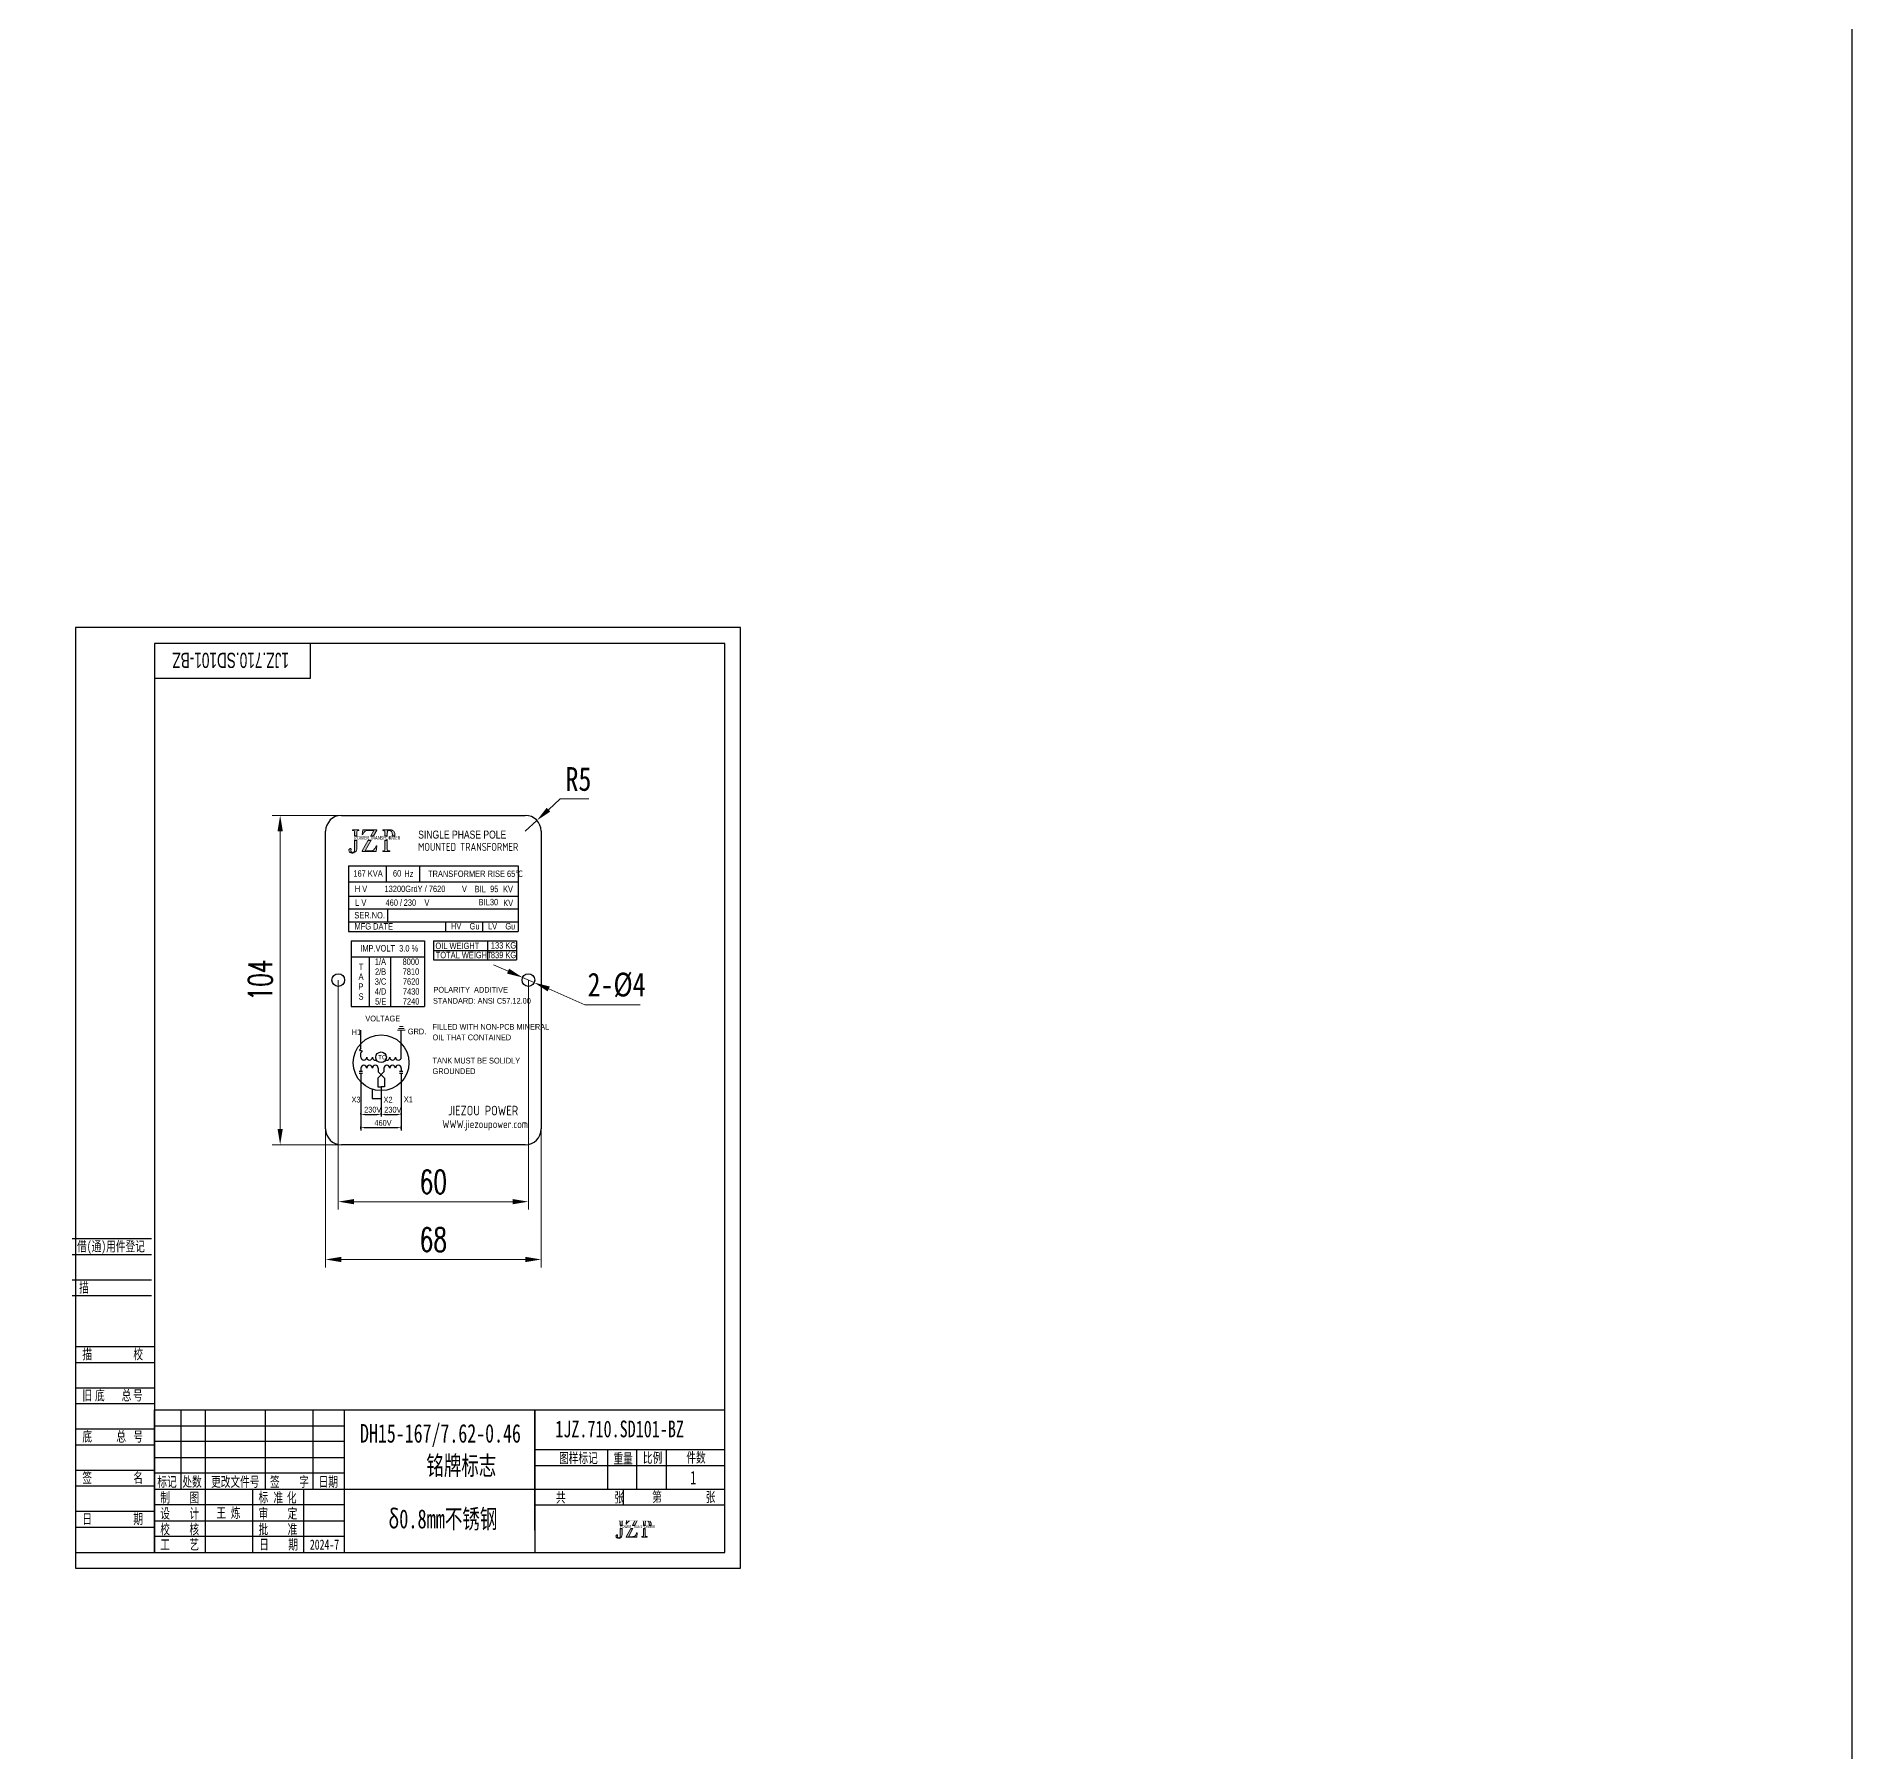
# Model space of a CAD drawing. Header units: millimetres. Extents: x 14764 to 276930, y -11609 to 135619.
# Drawn here: x 274638 to 276930, y 129809 to 131975 of the extents above; entities that cross this region are included whole.
import ezdxf
from ezdxf.enums import TextEntityAlignment as Align

# ---------------------------------------------------------------- set-up
doc = ezdxf.new("R2010")
doc.units = ezdxf.units.MM
doc.header["$LTSCALE"] = 23.1
doc.layers.get('0').update_dxf_attribs({"linetype": 'CONTINUOUS'})
for name, color, linetype in [('02', 1, 'CONTINUOUS'), ('11', 3, 'CONTINUOUS'), ('BK', 41, 'CONTINUOUS'), ('H', 5, 'CONTINUOUS'), ('INTE_THICK', 7, 'CONTINUOUS'), ('PL', 5, 'CONTINUOUS')]:
    doc.layers.add(name, color=color, linetype=linetype)
doc.layers.add('粗实线层', color=7, linetype='CONTINUOUS', lineweight=50)
doc.layers.add('细', color=7, linetype='CONTINUOUS', lineweight=20)
doc.styles.add('ARIAL', font='swissl.ttf', dxfattribs={"width": 0.8})
doc.styles.add('DFT', font='simplex.shx', dxfattribs={"width": 0.67, "bigfont": 'dft.shx'})
doc.styles.add('FS', font='FSGB2312.ttf', dxfattribs={"width": 0.67})
doc.styles.add('PC_TEXTSTYLE', font='ISOCP.SHX', dxfattribs={"width": 0.707, "bigfont": 'GBCBIG.SHX'})
doc.styles.get("Standard").update_dxf_attribs({"font": 'txt', "width": 0.8})

msp = doc.modelspace()

# ---------------------------------------------------------------- hatches: boundary and pattern name
h = msp.add_hatch(color=0)
h.dxf.hatch_style = 1
h.paths.add_polyline_path([(275042.7199, 130959.8367), (275039.6637, 130959.8367), (275039.6637, 130947.1312), (275039.5933, 130945.9851), (275039.352, 130945.201, -0.564853261), (275034.9012, 130945.9534), (275035.1467, 130946.7469), (275035.3234, 130947.3915), (275035.3282, 130948.2801), (275035.2114, 130948.632), (275034.6572, 130949.1626), (275034.4039, 130949.2336), (275033.6367, 130949.0042), (275033.3868, 130948.7914), (275032.8655, 130947.9945), (275032.77, 130947.7077), (275032.653, 130946.8106), (275032.8385, 130945.9093), (275033.0886, 130945.4052), (275033.6106, 130944.8225, 0.201195621), (275039.2816, 130944.1655), (275040.0256, 130944.4269), (275040.7092, 130944.8491), (275041.2722, 130945.3719), (275041.7849, 130946.0857), (275042.1971, 130946.9502), (275042.2976, 130947.2116), (275042.5289, 130948.0963), (275042.6696, 130949.0715), (275042.7199, 130950.117)])
h.paths.add_polyline_path([(275042.9612, 130971.1586), (275043.0516, 130971.3496), (275043.6448, 130971.9026), (275044.1877, 130972.0131), (275045.1327, 130972.0936), (275045.1327, 130972.928), (275037.1302, 130972.928), (275037.1302, 130972.0936), (275037.8139, 130972.0232), (275038.4874, 130971.9126), (275038.4975, 130971.9126), (275039.2353, 130971.4865), (275039.5732, 130970.5856), (275039.6436, 130969.8517), (275039.6637, 130968.7157), (275039.6637, 130965.2479), (275042.7199, 130965.2479), (275042.7199, 130969.1681), (275042.7199, 130969.2485), (275042.7802, 130970.3845)])
h.paths.add_polyline_path([(275067.7928, 130972.3349), (275067.7928, 130972.928), (275050.2502, 130972.928), (275049.4057, 130966.9764), (275050.2502, 130966.9764), (275050.2804, 130967.0368), (275050.6222, 130967.7304), (275051.1449, 130968.776), (275051.155, 130968.786), (275051.5973, 130969.4697), (275052.2408, 130970.2136), (275052.6328, 130970.5956), (275053.2964, 130971.0983), (275054.0604, 130971.5507), (275054.7641, 130971.8422), (275055.5382, 130972.0333), (275056.3325, 130972.0936), (275063.9625, 130972.0936), (275060.146, 130965.2479), (275063.8263, 130965.2479)])
h.paths.add_polyline_path([(275060.7977, 130959.8367), (275057.1291, 130959.8367), (275049.4769, 130946.1112), (275049.4769, 130945.2767), (275066.9685, 130945.2767), (275067.9336, 130952.686), (275066.9719, 130952.686), (275066.6769, 130951.8214), (275066.2748, 130950.8865), (275066.1843, 130950.6955), (275065.752, 130949.8409), (275065.2996, 130949.0668), (275064.7668, 130948.3128), (275064.2139, 130947.6694), (275063.6911, 130947.1567), (275062.9974, 130946.6339), (275062.3741, 130946.3524), (275062.0021, 130946.262), (275061.2381, 130946.1514), (275060.3634, 130946.1112), (275053.1155, 130946.1112)])
h.paths.add_polyline_path([(275081.8775, 130971.7317), (275082.4506, 130972.0031), (275083.3554, 130972.0936), (275084.1395, 130972.0634), (275084.8533, 130971.9327), (275085.3459, 130971.7317), (275086.0496, 130971.2189), (275086.5724, 130970.6358), (275086.9947, 130969.912), (275087.2963, 130969.0776), (275087.4873, 130968.1326), (275087.5476, 130967.0669), (275087.5476, 130966.9262), (275087.4772, 130965.8404), (275087.3625, 130965.2479), (275090.5753, 130965.2479), (275090.7546, 130966.0817), (275090.8149, 130967.0971), (275090.8049, 130967.4087), (275090.6842, 130968.3839), (275090.4027, 130969.2887), (275090.3123, 130969.5099), (275089.8699, 130970.3242), (275089.327, 130971.038), (275089.2164, 130971.1486), (275088.573, 130971.7317), (275087.8794, 130972.1841), (275087.1656, 130972.5158), (275086.4317, 130972.6867), (275085.9893, 130972.737), (275084.9739, 130972.8476), (275084.23, 130972.9079), (275083.7675, 130972.928), (275075.4233, 130972.928), (275075.4233, 130972.0936), (275075.936, 130972.0835), (275076.7805, 130971.9729), (275077.3636, 130971.7618), (275077.6752, 130971.5205), (275078.0573, 130970.7364), (275078.0874, 130970.475), (275078.1477, 130969.5903), (275078.1679, 130968.3638), (275078.1679, 130965.2479), (275081.1838, 130965.2479), (275081.1838, 130968.4844), (275081.1838, 130968.7157), (275081.214, 130969.8316), (275081.3045, 130970.6459), (275081.395, 130971.0179)])
h.paths.add_polyline_path([(275081.1838, 130959.8367), (275078.1679, 130959.8367), (275078.1679, 130948.7937), (275078.1578, 130948.4116), (275078.0673, 130947.4968), (275077.6853, 130946.7026), (275077.635, 130946.6624), (275076.9011, 130946.2904), (275076.3381, 130946.21), (275075.4233, 130946.1597), (275075.4233, 130945.3253), (275084.2401, 130945.3253), (275084.2401, 130946.1597), (275083.8178, 130946.1798), (275083.0035, 130946.2502), (275082.6818, 130946.2904), (275081.9488, 130946.5278), (275081.405, 130947.2153), (275081.2844, 130947.5672), (275081.1838, 130948.6127)])
h = msp.add_hatch(color=0)
h.dxf.hatch_style = 1
h.paths.add_polyline_path([(275377.5826, 130090.6223), (275375.248, 130090.6223), (275375.248, 130080.9167), (275375.1942, 130080.0412), (275375.0099, 130079.4422, -0.564853261), (275371.61, 130080.0169), (275371.7976, 130080.6231), (275371.9325, 130081.1155), (275371.9362, 130081.7943), (275371.847, 130082.0631), (275371.4236, 130082.4684), (275371.2301, 130082.5227), (275370.6441, 130082.3474), (275370.4532, 130082.1849), (275370.055, 130081.5761), (275369.982, 130081.357), (275369.8927, 130080.6717), (275370.0343, 130079.9833), (275370.2254, 130079.5982), (275370.6242, 130079.1531, 0.201195621), (275374.9562, 130078.6512), (275375.5245, 130078.8508), (275376.0467, 130079.1734), (275376.4767, 130079.5727), (275376.8684, 130080.118), (275377.1833, 130080.7784), (275377.2601, 130080.9781), (275377.4367, 130081.6539), (275377.5442, 130082.3988), (275377.5826, 130083.1975)])
h.paths.add_polyline_path([(275377.7669, 130099.2709), (275377.836, 130099.4168), (275378.2891, 130099.8392), (275378.7038, 130099.9237), (275379.4257, 130099.9851), (275379.4257, 130100.6225), (275373.3127, 130100.6225), (275373.3127, 130099.9851), (275373.8349, 130099.9314), (275374.3495, 130099.8469), (275374.3572, 130099.8469), (275374.9208, 130099.5214), (275375.1789, 130098.8332), (275375.2326, 130098.2726), (275375.248, 130097.4048), (275375.248, 130094.7558), (275377.5826, 130094.7558), (275377.5826, 130097.7504), (275377.5826, 130097.8118), (275377.6287, 130098.6796)])
h.paths.add_polyline_path([(275396.7356, 130100.1694), (275396.7356, 130100.6225), (275383.3349, 130100.6225), (275382.6898, 130096.0762), (275383.3349, 130096.0762), (275383.358, 130096.1223), (275383.6191, 130096.6522), (275384.0184, 130097.4509), (275384.0261, 130097.4585), (275384.364, 130097.9808), (275384.8555, 130098.549), (275385.155, 130098.8409), (275385.6619, 130099.2249), (275386.2455, 130099.5704), (275386.7831, 130099.7931), (275387.3744, 130099.9391), (275387.9811, 130099.9851), (275393.8096, 130099.9851), (275390.8942, 130094.7558), (275393.7056, 130094.7558)])
h.paths.add_polyline_path([(275391.392, 130090.6223), (275388.5897, 130090.6223), (275382.7442, 130080.1375), (275382.7442, 130079.5), (275396.1058, 130079.5), (275396.8431, 130085.1599), (275396.1084, 130085.1599), (275395.8831, 130084.4995), (275395.5759, 130083.7853), (275395.5068, 130083.6394), (275395.1766, 130082.9866), (275394.831, 130082.3953), (275394.424, 130081.8193), (275394.0016, 130081.3278), (275393.6023, 130080.9361), (275393.0724, 130080.5368), (275392.5962, 130080.3218), (275392.3121, 130080.2527), (275391.7284, 130080.1682), (275391.0603, 130080.1375), (275385.5237, 130080.1375)])
h.paths.add_polyline_path([(275407.4947, 130099.7087), (275407.9324, 130099.916), (275408.6236, 130099.9851), (275409.2226, 130099.9621), (275409.7679, 130099.8623), (275410.1442, 130099.7087), (275410.6817, 130099.317), (275411.0811, 130098.8716), (275411.4036, 130098.3187), (275411.634, 130097.6813), (275411.7799, 130096.9594), (275411.826, 130096.1453), (275411.826, 130096.0378), (275411.7722, 130095.2084), (275411.6846, 130094.7558), (275414.1388, 130094.7558), (275414.2758, 130095.3927), (275414.3219, 130096.1684), (275414.3142, 130096.4064), (275414.222, 130097.1514), (275414.007, 130097.8425), (275413.9379, 130098.0115), (275413.6, 130098.6335), (275413.1853, 130099.1788), (275413.1008, 130099.2633), (275412.6093, 130099.7087), (275412.0794, 130100.0543), (275411.5342, 130100.3077), (275410.9736, 130100.4382), (275410.6357, 130100.4766), (275409.86, 130100.5611), (275409.2917, 130100.6072), (275408.9385, 130100.6225), (275402.5644, 130100.6225), (275402.5644, 130099.9851), (275402.956, 130099.9775), (275403.6011, 130099.893), (275404.0465, 130099.7317), (275404.2846, 130099.5474), (275404.5764, 130098.9484), (275404.5995, 130098.7487), (275404.6456, 130098.0729), (275404.6609, 130097.136), (275404.6609, 130094.7558), (275406.9648, 130094.7558), (275406.9648, 130097.2282), (275406.9648, 130097.4048), (275406.9878, 130098.2572), (275407.057, 130098.8793), (275407.1261, 130099.1634)])
h.paths.add_polyline_path([(275406.9648, 130090.6223), (275404.6609, 130090.6223), (275404.6609, 130082.1866), (275404.6532, 130081.8948), (275404.5841, 130081.1959), (275404.2923, 130080.5892), (275404.2539, 130080.5585), (275403.6933, 130080.2744), (275403.2632, 130080.2129), (275402.5644, 130080.1745), (275402.5644, 130079.5371), (275409.2994, 130079.5371), (275409.2994, 130080.1745), (275408.9769, 130080.1899), (275408.3548, 130080.2436), (275408.1091, 130080.2744), (275407.5492, 130080.4557), (275407.1337, 130080.9809), (275407.0416, 130081.2497), (275406.9648, 130082.0484)])

# ---------------------------------------------------------------- linework, layer by layer
at = {"color": 0, "lineweight": 0}
for p, q in [((275045.1327, 130972.928), (275037.1302, 130972.928)), ((275037.1302, 130972.928), (275037.1302, 130972.0936)), ((275037.1302, 130972.0936), (275037.8139, 130972.0232)), ((275037.8139, 130972.0232), (275038.4874, 130971.9126)), ((275038.4874, 130971.9126), (275038.4975, 130971.9126)), ((275038.4975, 130971.9126), (275039.2113, 130971.5004)), ((275039.2113, 130971.5004), (275039.2414, 130971.4703)), ((275039.2414, 130971.4703), (275039.5732, 130970.5856)), ((275039.5732, 130970.5856), (275039.6436, 130969.8517)), ((275039.6436, 130969.8517), (275039.6637, 130968.7157)), ((275039.6637, 130968.7157), (275039.6637, 130965.2479)), ((275042.7199, 130969.2485), (275042.7802, 130970.3845)), ((275042.7199, 130969.1681), (275042.7199, 130969.2485)), ((275042.7199, 130965.2479), (275042.7199, 130969.1681)), ((275042.7802, 130970.3845), (275042.9612, 130971.1586)), ((275042.9612, 130971.1586), (275043.0516, 130971.3496)), ((275043.0516, 130971.3496), (275043.6448, 130971.9026)), ((275043.6448, 130971.9026), (275044.1877, 130972.0131)), ((275044.1877, 130972.0131), (275045.1327, 130972.0936)), ((275045.1327, 130972.0936), (275045.1327, 130972.928)), ((275050.2502, 130972.928), (275049.4057, 130966.9764)), ((275049.4057, 130966.9764), (275050.2502, 130966.9764)), ((275067.7928, 130972.928), (275050.2502, 130972.928)), ((275050.2502, 130966.9764), (275050.2804, 130967.0368)), ((275050.2804, 130967.0368), (275050.6222, 130967.7304)), ((275050.6222, 130967.7304), (275051.1449, 130968.776)), ((275051.1449, 130968.776), (275051.155, 130968.786)), ((275051.155, 130968.786), (275051.5973, 130969.4697)), ((275051.5973, 130969.4697), (275052.2408, 130970.2136)), ((275052.2408, 130970.2136), (275052.6328, 130970.5956)), ((275052.6228, 130972.0936), (275052.6027, 130972.0835)), ((275052.6328, 130970.5956), (275053.2964, 130971.0983)), ((275053.2964, 130971.0983), (275054.0604, 130971.5507)), ((275054.0604, 130971.5507), (275054.7641, 130971.8422)), ((275054.7641, 130971.8422), (275055.5382, 130972.0333)), ((275055.5382, 130972.0333), (275056.3325, 130972.0936)), ((275056.3325, 130972.0936), (275060.2231, 130972.0936)), ((275056.3325, 130972.0936), (275063.9625, 130972.0936)), ((275063.9625, 130972.0936), (275060.146, 130965.2479)), ((275063.8263, 130965.2479), (275067.7928, 130972.3349)), ((275067.7928, 130972.3349), (275067.7928, 130972.928)), ((275083.7675, 130972.928), (275075.4233, 130972.928)), ((275075.4233, 130972.928), (275075.4233, 130972.0936)), ((275075.4233, 130972.0936), (275075.936, 130972.0835)), ((275075.936, 130972.0835), (275076.7805, 130971.9729)), ((275076.7805, 130971.9729), (275077.3636, 130971.7618)), ((275077.3636, 130971.7618), (275077.6752, 130971.5205)), ((275077.6752, 130971.5205), (275078.0573, 130970.7364)), ((275078.0573, 130970.7364), (275078.0874, 130970.475)), ((275078.0874, 130970.475), (275078.1477, 130969.5903)), ((275078.1477, 130969.5903), (275078.1679, 130968.3638)), ((275078.1679, 130968.3638), (275078.1679, 130965.2479)), ((275081.1838, 130968.7157), (275081.214, 130969.8316)), ((275081.1838, 130968.4844), (275081.1838, 130968.7157)), ((275081.1838, 130965.2479), (275081.1838, 130968.4844)), ((275081.214, 130969.8316), (275081.3045, 130970.6459)), ((275081.3045, 130970.6459), (275081.395, 130971.0179)), ((275081.395, 130971.0179), (275081.8775, 130971.7317)), ((275081.8775, 130971.7317), (275082.4506, 130972.0031)), ((275082.4506, 130972.0031), (275083.3554, 130972.0936)), ((275083.3554, 130972.0936), (275084.1395, 130972.0634)), ((275084.23, 130972.9079), (275083.7675, 130972.928)), ((275084.1395, 130972.0634), (275084.8533, 130971.9327)), ((275084.9739, 130972.8476), (275084.23, 130972.9079)), ((275084.8533, 130971.9327), (275085.3459, 130971.7317)), ((275085.9893, 130972.737), (275084.9739, 130972.8476)), ((275085.3459, 130971.7317), (275086.0496, 130971.2189)), ((275086.4317, 130972.6867), (275085.9893, 130972.737)), ((275086.0496, 130971.2189), (275086.5724, 130970.6358)), ((275087.1656, 130972.5158), (275086.4317, 130972.6867)), ((275086.5724, 130970.6358), (275086.9947, 130969.912)), ((275086.9947, 130969.912), (275087.2963, 130969.0776)), ((275087.8794, 130972.1841), (275087.1656, 130972.5158)), ((275087.2963, 130969.0776), (275087.4873, 130968.1326)), ((275087.4772, 130965.8404), (275087.3625, 130965.2479)), ((275087.5476, 130966.9262), (275087.4772, 130965.8404)), ((275087.4873, 130968.1326), (275087.5476, 130967.0669)), ((275087.5476, 130967.0669), (275087.5476, 130966.9262)), ((275088.573, 130971.7317), (275087.8794, 130972.1841)), ((275089.2164, 130971.1486), (275088.573, 130971.7317)), ((275089.327, 130971.038), (275089.2164, 130971.1486)), ((275089.8699, 130970.3242), (275089.327, 130971.038)), ((275090.3123, 130969.5099), (275089.8699, 130970.3242)), ((275090.4027, 130969.2887), (275090.3123, 130969.5099)), ((275090.6842, 130968.3839), (275090.4027, 130969.2887)), ((275090.5753, 130965.2479), (275090.7546, 130966.0817)), ((275090.8049, 130967.4087), (275090.6842, 130968.3839)), ((275090.7546, 130966.0817), (275090.8149, 130967.0971)), ((275090.8149, 130967.0971), (275090.8049, 130967.4087)), ((275032.77, 130947.7077), (275032.653, 130946.8106)), ((275032.653, 130946.8106), (275032.8385, 130945.9093)), ((275032.8655, 130947.9945), (275032.77, 130947.7077)), ((275032.8385, 130945.9093), (275033.0886, 130945.4052)), ((275033.3868, 130948.7914), (275032.8655, 130947.9945)), ((275033.0886, 130945.4052), (275033.6106, 130944.8225)), ((275033.6367, 130949.0042), (275033.3868, 130948.7914)), ((275034.4039, 130949.2336), (275033.6367, 130949.0042)), ((275034.6572, 130949.1626), (275034.4039, 130949.2336)), ((275035.2114, 130948.632), (275034.6572, 130949.1626)), ((275034.9012, 130945.9534), (275035.1467, 130946.7469)), ((275035.1467, 130946.7469), (275035.3234, 130947.3915)), ((275035.3282, 130948.2801), (275035.2114, 130948.632)), ((275035.3234, 130947.3915), (275035.3282, 130948.2801)), ((275039.2816, 130944.1655), (275040.0256, 130944.4269)), ((275039.5933, 130945.9851), (275039.352, 130945.201)), ((275039.6637, 130947.1312), (275039.5933, 130945.9851)), ((275039.6637, 130959.8367), (275039.6637, 130947.1312)), ((275040.0256, 130944.4269), (275040.7092, 130944.8491)), ((275040.7092, 130944.8491), (275041.2722, 130945.3719)), ((275041.2722, 130945.3719), (275041.7849, 130946.0857)), ((275041.7849, 130946.0857), (275042.1971, 130946.9502)), ((275042.1971, 130946.9502), (275042.2976, 130947.2116)), ((275042.2976, 130947.2116), (275042.5289, 130948.0963)), ((275042.5289, 130948.0963), (275042.6696, 130949.0715)), ((275042.6696, 130949.0715), (275042.7199, 130950.117)), ((275042.7199, 130950.117), (275042.7199, 130959.8367)), ((275057.1291, 130959.8367), (275049.4769, 130946.1112)), ((275049.4769, 130945.2767), (275066.9685, 130945.2767)), ((275053.1155, 130946.1112), (275060.7977, 130959.8367)), ((275060.3634, 130946.1112), (275053.1155, 130946.1112)), ((275061.2381, 130946.1514), (275060.3634, 130946.1112)), ((275062.0021, 130946.262), (275061.2381, 130946.1514)), ((275062.3741, 130946.3524), (275062.0021, 130946.262)), ((275062.9974, 130946.6339), (275062.3741, 130946.3524)), ((275063.6911, 130947.1567), (275062.9974, 130946.6339)), ((275064.2139, 130947.6694), (275063.6911, 130947.1567)), ((275064.7668, 130948.3128), (275064.2139, 130947.6694)), ((275065.2996, 130949.0668), (275064.7668, 130948.3128)), ((275065.752, 130949.8409), (275065.2996, 130949.0668)), ((275066.1843, 130950.6955), (275065.752, 130949.8409)), ((275066.2748, 130950.8865), (275066.1843, 130950.6955)), ((275066.6769, 130951.8214), (275066.2748, 130950.8865)), ((275066.9685, 130952.676), (275066.6769, 130951.8214)), ((275067.9336, 130952.686), (275066.9685, 130952.686)), ((275066.9685, 130952.686), (275066.9685, 130952.676)), ((275066.9685, 130945.2767), (275067.9336, 130952.686)), ((275076.3381, 130946.21), (275075.4233, 130946.1597)), ((275075.4233, 130946.1597), (275075.4233, 130945.3253)), ((275075.4233, 130945.3253), (275084.2401, 130945.3253)), ((275076.9011, 130946.2904), (275076.3381, 130946.21)), ((275077.635, 130946.6624), (275076.9011, 130946.2904)), ((275077.6853, 130946.7026), (275077.635, 130946.6624)), ((275078.0673, 130947.4968), (275077.6853, 130946.7026)), ((275078.1578, 130948.4116), (275078.0673, 130947.4968)), ((275078.1679, 130948.7937), (275078.1578, 130948.4116)), ((275078.1679, 130959.8367), (275078.1679, 130948.7937)), ((275081.1838, 130948.6127), (275081.1838, 130959.8367)), ((275081.2844, 130947.5672), (275081.1838, 130948.6127)), ((275081.405, 130947.2153), (275081.2844, 130947.5672)), ((275081.9378, 130946.5417), (275081.405, 130947.2153)), ((275081.968, 130946.5216), (275081.9378, 130946.5417)), ((275082.6818, 130946.2904), (275081.968, 130946.5216)), ((275083.0035, 130946.2502), (275082.6818, 130946.2904)), ((275083.8178, 130946.1798), (275083.0035, 130946.2502)), ((275084.2401, 130946.1597), (275083.8178, 130946.1798)), ((275084.2401, 130945.3253), (275084.2401, 130946.1597)), ((275374.3572, 130099.8469), (275374.9024, 130099.532)), ((275374.9024, 130099.532), (275374.9255, 130099.509)), ((275374.9255, 130099.509), (275375.1789, 130098.8332)), ((275375.1789, 130098.8332), (275375.2326, 130098.2726)), ((275375.2326, 130098.2726), (275375.248, 130097.4048)), ((275375.248, 130097.4048), (275375.248, 130094.7558)), ((275377.5826, 130097.8118), (275377.6287, 130098.6796)), ((275377.5826, 130097.7504), (275377.5826, 130097.8118)), ((275377.5826, 130094.7558), (275377.5826, 130097.7504)), ((275377.6287, 130098.6796), (275377.7669, 130099.2709)), ((275377.7669, 130099.2709), (275377.836, 130099.4168)), ((275377.836, 130099.4168), (275378.2891, 130099.8392)), ((275383.3349, 130100.6225), (275382.6898, 130096.0762)), ((275382.6898, 130096.0762), (275383.3349, 130096.0762)), ((275383.3349, 130096.0762), (275383.358, 130096.1223)), ((275383.358, 130096.1223), (275383.6191, 130096.6522)), ((275383.6191, 130096.6522), (275384.0184, 130097.4509)), ((275384.0184, 130097.4509), (275384.0261, 130097.4585)), ((275384.0261, 130097.4585), (275384.364, 130097.9808)), ((275384.364, 130097.9808), (275384.8555, 130098.549)), ((275384.8555, 130098.549), (275385.155, 130098.8409)), ((275385.155, 130098.8409), (275385.6619, 130099.2249)), ((275385.6619, 130099.2249), (275386.2455, 130099.5704)), ((275386.2455, 130099.5704), (275386.7831, 130099.7931)), ((275393.8096, 130099.9851), (275390.8942, 130094.7558)), ((275393.7056, 130094.7558), (275396.7356, 130100.1694)), ((275404.0465, 130099.7317), (275404.2846, 130099.5474)), ((275404.2846, 130099.5474), (275404.5764, 130098.9484)), ((275404.5764, 130098.9484), (275404.5995, 130098.7487)), ((275404.5995, 130098.7487), (275404.6456, 130098.0729)), ((275404.6456, 130098.0729), (275404.6609, 130097.136)), ((275404.6609, 130097.136), (275404.6609, 130094.7558)), ((275406.9648, 130097.4048), (275406.9878, 130098.2572)), ((275406.9648, 130097.2282), (275406.9648, 130097.4048)), ((275406.9648, 130094.7558), (275406.9648, 130097.2282)), ((275406.9878, 130098.2572), (275407.057, 130098.8793)), ((275407.057, 130098.8793), (275407.1261, 130099.1634)), ((275407.1261, 130099.1634), (275407.4947, 130099.7087)), ((275410.1442, 130099.7087), (275410.6817, 130099.317)), ((275410.6817, 130099.317), (275411.0811, 130098.8716)), ((275411.0811, 130098.8716), (275411.4036, 130098.3187)), ((275411.4036, 130098.3187), (275411.634, 130097.6813)), ((275411.634, 130097.6813), (275411.7799, 130096.9594)), ((275411.7722, 130095.2084), (275411.6846, 130094.7558)), ((275411.826, 130096.0378), (275411.7722, 130095.2084)), ((275411.7799, 130096.9594), (275411.826, 130096.1453)), ((275411.826, 130096.1453), (275411.826, 130096.0378)), ((275413.1008, 130099.2633), (275412.6093, 130099.7087)), ((275413.1853, 130099.1788), (275413.1008, 130099.2633)), ((275413.6, 130098.6335), (275413.1853, 130099.1788)), ((275413.9379, 130098.0115), (275413.6, 130098.6335)), ((275414.007, 130097.8425), (275413.9379, 130098.0115)), ((275414.222, 130097.1514), (275414.007, 130097.8425)), ((275414.1388, 130094.7558), (275414.2758, 130095.3927)), ((275414.3142, 130096.4064), (275414.222, 130097.1514)), ((275414.2758, 130095.3927), (275414.3219, 130096.1684)), ((275414.3219, 130096.1684), (275414.3142, 130096.4064)), ((275369.982, 130081.357), (275369.8927, 130080.6717)), ((275369.8927, 130080.6717), (275370.0343, 130079.9833)), ((275370.055, 130081.5761), (275369.982, 130081.357)), ((275370.0343, 130079.9833), (275370.2254, 130079.5982)), ((275370.4532, 130082.1849), (275370.055, 130081.5761)), ((275370.2254, 130079.5982), (275370.6242, 130079.1531)), ((275370.6441, 130082.3474), (275370.4532, 130082.1849)), ((275371.2301, 130082.5227), (275370.6441, 130082.3474)), ((275371.4236, 130082.4684), (275371.2301, 130082.5227)), ((275371.847, 130082.0631), (275371.4236, 130082.4684)), ((275371.61, 130080.0169), (275371.7976, 130080.6231)), ((275371.7976, 130080.6231), (275371.9325, 130081.1155)), ((275371.9362, 130081.7943), (275371.847, 130082.0631)), ((275371.9325, 130081.1155), (275371.9362, 130081.7943)), ((275374.9562, 130078.6512), (275375.5245, 130078.8508)), ((275375.1942, 130080.0412), (275375.0099, 130079.4422)), ((275375.248, 130080.9167), (275375.1942, 130080.0412)), ((275375.248, 130090.6223), (275375.248, 130080.9167)), ((275375.5245, 130078.8508), (275376.0467, 130079.1734)), ((275376.0467, 130079.1734), (275376.4767, 130079.5727)), ((275376.4767, 130079.5727), (275376.8684, 130080.118)), ((275376.8684, 130080.118), (275377.1833, 130080.7784)), ((275377.1833, 130080.7784), (275377.2601, 130080.9781)), ((275377.2601, 130080.9781), (275377.4367, 130081.6539)), ((275377.4367, 130081.6539), (275377.5442, 130082.3988)), ((275377.5442, 130082.3988), (275377.5826, 130083.1975)), ((275377.5826, 130083.1975), (275377.5826, 130090.6223)), ((275388.5897, 130090.6223), (275382.7442, 130080.1375)), ((275382.7442, 130079.5), (275396.1058, 130079.5)), ((275385.5237, 130080.1375), (275391.392, 130090.6223)), ((275391.0603, 130080.1375), (275385.5237, 130080.1375)), ((275391.7284, 130080.1682), (275391.0603, 130080.1375)), ((275392.3121, 130080.2527), (275391.7284, 130080.1682)), ((275392.5962, 130080.3218), (275392.3121, 130080.2527)), ((275393.0724, 130080.5368), (275392.5962, 130080.3218)), ((275393.6023, 130080.9361), (275393.0724, 130080.5368)), ((275394.0016, 130081.3278), (275393.6023, 130080.9361)), ((275394.424, 130081.8193), (275394.0016, 130081.3278)), ((275394.831, 130082.3953), (275394.424, 130081.8193)), ((275395.1766, 130082.9866), (275394.831, 130082.3953)), ((275395.5068, 130083.6394), (275395.1766, 130082.9866)), ((275395.5759, 130083.7853), (275395.5068, 130083.6394)), ((275395.8831, 130084.4995), (275395.5759, 130083.7853)), ((275396.1058, 130085.1522), (275395.8831, 130084.4995)), ((275396.8431, 130085.1599), (275396.1058, 130085.1599)), ((275396.1058, 130085.1599), (275396.1058, 130085.1522)), ((275396.1058, 130079.5), (275396.8431, 130085.1599)), ((275403.2632, 130080.2129), (275402.5644, 130080.1745)), ((275402.5644, 130080.1745), (275402.5644, 130079.5371)), ((275402.5644, 130079.5371), (275409.2994, 130079.5371)), ((275403.6933, 130080.2744), (275403.2632, 130080.2129)), ((275404.2539, 130080.5585), (275403.6933, 130080.2744)), ((275404.2923, 130080.5892), (275404.2539, 130080.5585)), ((275404.5841, 130081.1959), (275404.2923, 130080.5892)), ((275404.6532, 130081.8948), (275404.5841, 130081.1959)), ((275404.6609, 130082.1866), (275404.6532, 130081.8948)), ((275404.6609, 130090.6223), (275404.6609, 130082.1866)), ((275406.9648, 130082.0484), (275406.9648, 130090.6223)), ((275407.0416, 130081.2497), (275406.9648, 130082.0484)), ((275407.1337, 130080.9809), (275407.0416, 130081.2497)), ((275407.5408, 130080.4664), (275407.1337, 130080.9809)), ((275407.5638, 130080.451), (275407.5408, 130080.4664)), ((275408.1091, 130080.2744), (275407.5638, 130080.451)), ((275408.3548, 130080.2436), (275408.1091, 130080.2744)), ((275408.9769, 130080.1899), (275408.3548, 130080.2436)), ((275409.2994, 130080.1745), (275408.9769, 130080.1899)), ((275409.2994, 130079.5371), (275409.2994, 130080.1745))]:
    msp.add_line(p, q, dxfattribs=at)
at = {"color": 0}
for p, q in [((275039.6637, 130965.2479), (275042.7199, 130965.2479)), ((275060.146, 130965.2479), (275063.8263, 130965.2479)), ((275078.1679, 130965.2479), (275081.1838, 130965.2479)), ((275087.3625, 130965.2479), (275090.5753, 130965.2479)), ((275039.6637, 130959.8367), (275042.7199, 130959.8367)), ((275049.4769, 130946.1112), (275049.4769, 130945.2767)), ((275057.1291, 130959.8367), (275060.7977, 130959.8367)), ((275078.1679, 130959.8367), (275081.1838, 130959.8367)), ((275375.248, 130094.7558), (275377.5826, 130094.7558)), ((275390.8942, 130094.7558), (275393.7056, 130094.7558)), ((275404.6609, 130094.7558), (275406.9648, 130094.7558)), ((275411.6846, 130094.7558), (275414.1388, 130094.7558)), ((275375.248, 130090.6223), (275377.5826, 130090.6223)), ((275382.7442, 130080.1375), (275382.7442, 130079.5)), ((275388.5897, 130090.6223), (275391.392, 130090.6223)), ((275404.6609, 130090.6223), (275406.9648, 130090.6223))]:
    msp.add_line(p, q, dxfattribs=at)
at = {"linetype": 'ByBlock', "lineweight": 15, "ltscale": 0.5}
for p, q in [((275093.933, 130719.6192), (275103.592, 130719.6192)), ((275095.1404, 130722.034), (275102.3846, 130722.034)), ((275096.3478, 130724.4487), (275101.1773, 130724.4487))]:
    msp.add_line(p, q, dxfattribs=at)
at = {"color": 1}
msp.add_lwpolyline([(267229.6531, 135618.5124), (276930.2911, 135618.5124), (276930.2911, 127642.1176), (267229.6531, 127642.1176)], close=True, dxfattribs=at)
at = {"color": 0}
for centre, radius, start, end in [((275037.2295, 130951.2554), 7.3809, 240.6393813, 286.1425275), ((275037.3534, 130946.9186), 2.6353, 201.4843548, 319.324654), ((275373.3886, 130084.0671), 5.6382, 240.6393813, 286.1425275), ((275373.4832, 130080.7542), 2.0131, 201.4843548, 319.324654)]:
    msp.add_arc(centre, radius, start, end, dxfattribs=at)
msp.add_open_spline([(275047.8331, 130697.149), (275046.3975, 130695.9394), (275045.2307, 130693.36), (275049.0346, 130694.5264), (275049.8774, 130693.0429), (275047.8331, 130691.3926)], degree=3, knots=[0.597063042, 0.597063042, 0.597063042, 0.597063042, 4.747928083, 12.888089195, 17.105338115, 17.105338115, 17.105338115, 17.105338115])
at = {"layer": '02'}
for p, q in [((275267.2732, 130190.2261), (275507.2732, 130190.2261)), ((275359.2732, 130190.2261), (275359.2732, 130140.2261)), ((275395.6595, 130190.2261), (275395.6595, 130140.2261)), ((275433.3644, 130190.2261), (275433.3644, 130140.2261)), ((275267.2732, 130170.2261), (275507.2732, 130170.2261)), ((275267.2732, 130140.2261), (275507.2732, 130140.2261)), ((275379.2732, 130120.2261), (275379.2732, 130140.2261)), ((275267.2732, 130120.2261), (275507.2732, 130120.2261))]:
    msp.add_line(p, q, dxfattribs=at)
at = {"layer": 'H', "color": 0, "linetype": 'Continuous'}
for p, q in [((275032.2946, 130927.4928), (275246.2879, 130927.4928)), ((275032.2946, 130927.4928), (275032.2946, 130844.6314)), ((275079.8567, 130927.4928), (275079.8567, 130907.2827)), ((275121.9411, 130927.4928), (275121.9411, 130907.2827)), ((275246.2879, 130927.4928), (275246.2879, 130907.2827)), ((275032.2946, 130907.2827), (275246.2879, 130907.2827)), ((275246.2879, 130907.2827), (275246.2879, 130844.6314)), ((275032.2946, 130889.0936), (275246.2879, 130889.0936)), ((275032.2946, 130872.9255), (275246.2879, 130872.9255)), ((275081.5789, 130872.9255), (275081.5789, 130856.7575)), ((275032.2946, 130856.7575), (275246.2879, 130856.7575)), ((275154.5201, 130856.7575), (275154.5201, 130844.6314)), ((275201.2561, 130856.7575), (275201.2561, 130844.6314)), ((275032.2946, 130844.6314), (275246.2879, 130844.6314)), ((275035.6106, 130832.6998), (275035.6106, 130812.4897)), ((275035.6106, 130832.6998), (275128.2131, 130832.6998)), ((275128.2131, 130832.6998), (275128.2131, 130749.8384)), ((275139.5301, 130832.6998), (275244.1973, 130832.6998)), ((275139.5301, 130832.6998), (275139.5301, 130808.4477)), ((275207.8515, 130832.6998), (275207.8515, 130808.4477)), ((275244.1973, 130832.6998), (275244.1973, 130808.4477)), ((275035.6106, 130812.4897), (275128.2131, 130812.4897)), ((275035.6106, 130812.4897), (275035.6106, 130749.8384)), ((275058.2763, 130812.4897), (275058.2763, 130749.8384)), ((275085.3839, 130812.4897), (275085.3839, 130749.8384)), ((275139.5301, 130820.5738), (275244.1973, 130820.5738)), ((275139.5301, 130808.4477), (275244.1973, 130808.4477)), ((275035.6106, 130749.8384), (275128.2131, 130749.8384)), ((275047.8331, 130697.149), (275047.8331, 130719.6192)), ((275098.7625, 130685.5754), (275098.7625, 130719.6192)), ((275047.8331, 130691), (275047.8331, 130691.3926)), ((275047.8331, 130685.5754), (275047.8331, 130691)), ((275045.7502, 130667.9469), (275049.916, 130667.9469)), ((275045.7502, 130665.6164), (275049.916, 130665.6164)), ((275047.8331, 130671.8404), (275047.8331, 130667.9469)), ((275047.8331, 130665.6164), (275047.8331, 130593.2933)), ((275076.9356, 130667.2935), (275069.1582, 130659.2307)), ((275069.66, 130671.8404), (275069.66, 130667.2935)), ((275069.66, 130667.2935), (275077.4373, 130659.2307)), ((275076.9356, 130671.8404), (275076.9356, 130667.2935)), ((275096.6796, 130667.9469), (275100.8454, 130667.9469)), ((275096.6796, 130665.6164), (275100.8454, 130665.6164)), ((275098.7625, 130671.8404), (275098.7625, 130667.9469)), ((275098.7625, 130665.6164), (275098.7625, 130593.2933)), ((275062.1243, 130645.2621), (275062.1243, 130633.4238)), ((275069.1582, 130659.2307), (275069.1582, 130648.2935)), ((275069.1582, 130648.2935), (275073.2978, 130648.2935)), ((275073.2978, 130648.2935), (275073.2978, 130610.7746)), ((275077.4373, 130648.2935), (275073.2978, 130648.2935)), ((275077.4373, 130659.2307), (275077.4373, 130648.2935)), ((275062.1243, 130633.4238), (275073.2978, 130633.4238))]:
    msp.add_line(p, q, dxfattribs=at)
at = {"layer": 'H', "color": 0, "linetype": 'Continuous', "ltscale": 0.5}
for p, q in [((275047.8331, 130613.5303), (275047.8331, 130615.0309)), ((275047.8331, 130595.2816), (275047.8331, 130598.3347)), ((275052.635, 130613.4302), (275068.4959, 130613.4302)), ((275052.635, 130596.7341), (275093.9606, 130596.7341)), ((275073.2978, 130613.5303), (275073.2978, 130615.0309)), ((275073.2978, 130613.5303), (275073.2978, 130615.0309)), ((275078.0997, 130613.4302), (275093.9606, 130613.4302)), ((275098.7625, 130613.5303), (275098.7625, 130615.0309)), ((275098.7625, 130595.2816), (275098.7625, 130598.3347))]:
    msp.add_line(p, q, dxfattribs=at)
at = {"layer": 'H', "color": 0, "linetype": 'Continuous'}
for centre, radius in [((275073.2978, 130678.6581), 35.2156), ((275073.2978, 130685.5754), 6.7141)]:
    msp.add_circle(centre, radius, dxfattribs=at)
for centre, start, end in [((275051.4709, 130685.5754), 180, 0), ((275051.4709, 130671.8404), 0, 180), ((275058.7465, 130685.5754), 180, 0), ((275058.7465, 130671.8404), 0, 180), ((275066.0222, 130685.5754), 180, 293.4783359), ((275066.0222, 130671.8404), 0, 180), ((275080.5734, 130671.8404), 0, 180), ((275080.5734, 130685.5754), 246.5216641, 0), ((275087.8491, 130685.5754), 180, 0), ((275087.8491, 130671.8404), 0, 180), ((275095.1247, 130685.5754), 180, 0), ((275095.1247, 130671.8404), 0, 180)]:
    msp.add_arc(centre, 3.6378, start, end, dxfattribs=at)
at = {"layer": 'H', "color": 0, "linetype": 'Continuous', "ltscale": 0.5}
for points in [[(275052.635, 130614.2306), (275052.635, 130612.6299), (275047.8331, 130613.4302)], [(275052.635, 130597.5344), (275052.635, 130595.9337), (275047.8331, 130596.7341)], [(275068.4959, 130614.2306), (275068.4959, 130612.6299), (275073.2978, 130613.4302)], [(275078.0997, 130614.2306), (275078.0997, 130612.6299), (275073.2978, 130613.4302)], [(275093.9606, 130614.2306), (275093.9606, 130612.6299), (275098.7625, 130613.4302)], [(275093.9606, 130597.5344), (275093.9606, 130595.9337), (275098.7625, 130596.7341)]]:
    msp.add_solid(points, dxfattribs=at)
at = {"layer": 'INTE_THICK'}
for p, q in [((274984.3433, 131164.2261), (274984.3433, 131208.2261)), ((274787.2732, 131164.2261), (274984.3433, 131164.2261))]:
    msp.add_line(p, q, dxfattribs=at)
msp.add_lwpolyline([(274787.2732, 130060.2261), (275507.2732, 130060.2261), (275507.2732, 131208.2261), (274787.2732, 131208.2261)], close=True, dxfattribs=at)
msp.add_lwpolyline([(274787.2732, 130060.2261), (274787.2732, 130240.2261), (275507.2732, 130240.2261)], dxfattribs=at)
at = {"layer": 'PL', "color": 0, "ltscale": 0.5}
for p, q in [((275023.2913, 130991.1158), (275255.2913, 130991.1158)), ((275003.2913, 130595.1158), (275003.2913, 130971.1158)), ((275275.2913, 130971.1158), (275275.2913, 130595.1158)), ((275255.2913, 130575.1158), (275023.2913, 130575.1158))]:
    msp.add_line(p, q, dxfattribs=at)
for centre in [(275019.2913, 130783.1158), (275259.2913, 130783.1158)]:
    msp.add_circle(centre, 8, dxfattribs=at)
for centre, start, end in [((275023.2913, 130971.1158), 90, 180), ((275255.2913, 130971.1158), 0, 90), ((275023.2913, 130595.1158), 180, 270), ((275255.2913, 130595.1158), 270, 0)]:
    msp.add_arc(centre, 20, start, end, dxfattribs=at)
at = {"layer": '粗实线层', "color": 1, "lineweight": -3}
for p, q in [((274683.2333, 130456.5142), (274783.2333, 130456.5142)), ((274683.2333, 130436.5142), (274783.2333, 130436.5142)), ((274683.2333, 130404.5142), (274783.2333, 130404.5142)), ((274683.2333, 130384.5142), (274783.2333, 130384.5142)), ((274687.2732, 130320.2261), (274787.2732, 130320.2261)), ((274687.2732, 130300.2261), (274787.2732, 130300.2261)), ((274687.2732, 130268.2261), (274787.2732, 130268.2261)), ((274687.2732, 130248.2261), (274787.2732, 130248.2261)), ((274820.6978, 130140.2261), (274820.6978, 130240.2261)), ((274851.2732, 130240.2261), (274851.2732, 130060.2261)), ((274927.2732, 130140.2261), (274927.2732, 130240.2261)), ((274987.2732, 130240.2261), (274987.2732, 130140.2261)), ((275027.2732, 130060.2261), (275027.2732, 130240.2261)), ((275267.2732, 130240.2261), (275267.2732, 130060.2261)), ((275267.2732, 130088.2261), (275267.2732, 130240.2261)), ((274687.2732, 130216.2261), (274787.2732, 130216.2261)), ((274787.2732, 130220.2261), (275027.2732, 130220.2261)), ((274687.2732, 130196.2261), (274787.2732, 130196.2261)), ((275027.2732, 130200.2261), (274787.2732, 130200.2261)), ((274687.2732, 130164.2261), (274787.2732, 130164.2261)), ((274787.2732, 130180.2261), (275027.2732, 130180.2261)), ((275027.2732, 130160.2261), (274787.2732, 130160.2261)), ((274687.2732, 130144.2261), (274787.2732, 130144.2261)), ((274787.2732, 130140.2261), (275267.2732, 130140.2261)), ((274911.2732, 130060.2261), (274911.2732, 130140.2261)), ((274975.2732, 130140.2261), (274975.2732, 130060.2261)), ((275027.2732, 130120.2261), (274787.2732, 130120.2261)), ((274687.2732, 130112.2261), (274787.2732, 130112.2261)), ((274687.2732, 130092.2261), (274787.2732, 130092.2261)), ((274787.2732, 130100.2261), (275027.2732, 130100.2261)), ((275027.2732, 130080.2261), (274787.2732, 130080.2261)), ((274687.2732, 130060.2261), (274787.2732, 130060.2261))]:
    msp.add_line(p, q, dxfattribs=at)
msp.add_lwpolyline([(274687.2732, 130040.2261), (275527.2732, 130040.2261), (275527.2732, 131228.2261), (274687.2732, 131228.2261)], close=True, dxfattribs=at)
at = {"layer": '细', "color": 3}
for p, q in [((275299.3724, 131011.8203), (275284.6787, 130998.2522)), ((275335.7029, 131011.8203), (275299.3724, 131011.8203)), ((275023.2913, 130991.1158), (274935.8678, 130991.1158)), ((274945.8678, 130971.1158), (274945.8678, 130595.1158)), ((275255.2913, 130971.1158), (275269.985, 130984.684)), ((275233.6525, 130794.3698), (275215.3391, 130802.4084)), ((275019.2913, 130783.1158), (275019.2913, 130493.2076)), ((275251.9659, 130786.3313), (275266.6167, 130779.9004)), ((275259.2913, 130783.1158), (275259.2913, 130493.2076)), ((275330.7191, 130751.7631), (275284.9301, 130771.8618)), ((275400.6457, 130751.7631), (275330.7191, 130751.7631)), ((275023.2913, 130575.1158), (274935.8678, 130575.1158)), ((275003.2913, 130595.1158), (275003.2913, 130420.2229)), ((275275.2913, 130595.1158), (275275.2913, 130420.2229)), ((275039.2913, 130503.2076), (275239.2913, 130503.2076)), ((275023.2913, 130430.2229), (275255.2913, 130430.2229))]:
    msp.add_line(p, q, dxfattribs=at)
for points in [[(274942.5344, 130971.1158), (274949.2011, 130971.1158), (274945.8678, 130991.1158)], [(275282.4173, 131000.7011), (275286.94, 130995.8032), (275269.985, 130984.684)], [(275234.9922, 130797.422), (275232.3127, 130791.3176), (275251.9659, 130786.3313)], [(275286.2698, 130774.9141), (275283.5903, 130768.8096), (275266.6167, 130779.9004)], [(274942.5344, 130595.1158), (274949.2011, 130595.1158), (274945.8678, 130575.1158)], [(275039.2913, 130506.541), (275039.2913, 130499.8743), (275019.2913, 130503.2076)], [(275239.2913, 130506.541), (275239.2913, 130499.8743), (275259.2913, 130503.2076)], [(275023.2913, 130433.5562), (275023.2913, 130426.8896), (275003.2913, 130430.2229)], [(275255.2913, 130433.5562), (275255.2913, 130426.8896), (275275.2913, 130430.2229)]]:
    msp.add_solid(points, dxfattribs=at)

# ---------------------------------------------------------------- texts
at = {"color": 0, "attachment_point": 1, "style": 'PC_TEXTSTYLE'}
for insert, char_height, width in [((275039.2977, 130965.0381), 4.68716, 112.916223), ((275374.9685, 130094.5955), 3.580469, 71.939824)]:
    msp.add_mtext('{\\fLucida Bright|b0|i0|c0|p18;POWER TRANSFORMER}', dxfattribs=dict(at, insert=insert, char_height=char_height, width=width))
at = {"layer": '11', "width": 0.707}
for s, p in [('借(通)用件登记', (274732.2333, 130440.5142)), ('标记', (274803.0014, 130143.1326)), ('制    图', (274819.0014, 130123.1326)), ('处数', (274834.5732, 130143.1326)), ('更改文件号', (274889.1427, 130143.1326)), ('签    字', (274957.571, 130143.1326)), ('准', (274943.4297, 130123.1326)), ('日期', (275006.5732, 130143.1326)), ('设    计', (274819.0014, 130103.1326)), ('王 炼', (274880.5577, 130103.8663)), ('审    定', (274943.0014, 130103.1326)), ('校    核', (274819.0014, 130083.1326)), ('批    准', (274943.0014, 130083.1326)), ('工    艺', (274819.0014, 130063.9326)), ('日    期', (274943.8579, 130063.9326)), ('2024-7', (275001.8414, 130063.7754))]:
    msp.add_text(s, height=12.8, dxfattribs=at).set_placement(p, align=Align.CENTER)
for s, p in [('描', (274692.0417, 130388.4977)), ('描', (274696.0816, 130304.2109)), ('校', (274760.452, 130304.2109)), ('旧', (274696.0816, 130252.2121)), ('底', (274712.0816, 130252.2121)), ('总', (274745.7131, 130252.2121)), ('号', (274760.0816, 130252.2121)), ('底', (274696.0816, 130200.2121)), ('总', (274739.0152, 130200.2121)), ('号', (274760.482, 130200.2121)), ('  图样标记 ', (275285.7039, 130173.1134)), ('重量', (275366.6144, 130172.5143)), ('比例', (275403.9034, 130173.438)), ('件数', (275458.735, 130173.6846)), ('签', (274696.0816, 130148.2121)), ('名', (274760.452, 130148.2121)), ('标', (274918.5732, 130123.3891)), ('共          张', (275294.0923, 130123.3752)), ('第         张', (275415.6139, 130123.9665)), ('日', (274696.0816, 130096.2292)), ('期', (274760.452, 130096.2292))]:
    msp.add_text(s, height=12.8, dxfattribs=at).set_placement(p)
msp.add_text('化', height=12.8, dxfattribs=at).set_placement((274966.5732, 130123.1326), align=Align.RIGHT)
at = {"layer": 'BK', "color": 7, "style": 'FS', "width": 0.67}
msp.add_text('1JZ.710.SD101-BZ', height=19.2, rotation=180, dxfattribs=at).set_placement((274883.3113, 131196.474), align=Align.CENTER)
at = {"layer": 'BK', "color": 7, "width": 0.707}
for s, height, p in [('DH15-167/7.62-0.46', 23.46, (275148.2835, 130198.9538)), ('1JZ.710.SD101-BZ', 21.12, (275374.5048, 130205.6523)), ('1', 16.8, (275467.47, 130146.2827))]:
    msp.add_text(s, height=height, dxfattribs=at).set_placement(p, align=Align.CENTER)
for s, p in [('     铭牌标志', (275072.7971, 130158.0282)), ('δ0.8mm不锈钢', (275082.484, 130090.6256))]:
    msp.add_text(s, height=24, dxfattribs=at).set_placement(p)
at = {"layer": 'PL', "color": 0, "style": 'ARIAL', "width": 0.8}
for s, height, p in [('167', 8.08404, (275038.2982, 130913.6863)), (' KVA', 8.08444, (275053.9779, 130913.6863)), ('60', 8.08404, (275088.3394, 130913.822)), ('Hz', 8.08404, (275102.7207, 130913.4331)), ('TRANSFORMER RISE 65℃ ', 8.08404, (275132.5494, 130913.3076)), ('H V         ', 8.08404, (275040.0766, 130894.2449)), ('13200GrdY / 7620        V', 8.08404, (275077.6818, 130894.2449)), ('    BIL   ', 8.08404, (275181.0271, 130894.039)), ('95', 8.08404, (275210.9878, 130894.1312)), (' KV', 8.08404, (275224.6952, 130894.039)), ('L V          ', 8.08404, (275040.5734, 130876.8342)), ('460', 8.08404, (275078.9162, 130876.8342)), (' / ', 8.08404, (275094.4861, 130876.8342)), ('230    V', 8.08404, (275101.8973, 130876.8342)), ('                         BIL   ', 8.08404, (275131.1262, 130877.5516)), ('30', 8.08404, (275210.6867, 130877.5516)), (' KV', 8.08404, (275224.9414, 130876.429)), ('SER.NO.', 8.08404, (275039.5109, 130860.9573)), ('MFG DATE  ', 8.08404, (275039.7775, 130846.9021)), (' HV    Gu      ', 8.08404, (275158.9524, 130847.0201)), (' LV    Gu      ', 8.08404, (275205.6884, 130847.0201)), ('IMP.VOLT  3.0 %%%', 8.08404, (275047.0292, 130819.1383)), ('OIL WEIGHT', 8.08404, (275141.9306, 130822.3099)), (' 133 KG    ', 8.08404, (275209.3309, 130822.8676)), ('T', 8.084, (275045.2212, 130795.9174)), ('1/A        8000', 8.08404, (275065.4095, 130802.25)), ('TOTAL WEIGHT              ', 8.08404, (275142.3462, 130810.6935)), (' 839 KG    ', 8.08404, (275209.3309, 130810.7416)), ('A', 8.084, (275044.8458, 130783.3872)), ('P', 8.084, (275044.7031, 130770.8569)), ('3/C        7620', 8.08404, (275065.3107, 130777.1895)), ('2/B        7810', 8.08404, (275065.5698, 130789.7197)), ('S', 8.084, (275044.8875, 130758.3349)), ('4/D        7430', 8.08404, (275065.2975, 130764.6592)), ('5/E        7240', 8.08404, (275065.7059, 130752.129)), ('STANDARD: ANSI C57.12.00 ', 7.275636, (275138.8274, 130753.2479)), ('POLARITY  ADDITIVE', 7.275636, (275139.428, 130767.2162)), ('VOLTAGE', 7.27564, (275053.4161, 130730.8748)), ('H1', 7.27564, (275036.1902, 130713.5986)), ('GRD.', 7.27564, (275107.0584, 130714.5571)), ('OIL THAT CONTAINED', 7.275636, (275138.26, 130707.0624)), ('FILLED WITH NON-PCB MINERAL ', 7.275636, (275138.26, 130720.4101)), ('TC', 5.45673, (275069.7125, 130682.9203)), ('TANK MUST BE SOLIDLY', 7.275636, (275138.2466, 130677.749)), ('GROUNDED', 7.27564, (275138.2466, 130664.4012)), ('X3', 7.27564, (275035.9467, 130628.478)), ('230V', 7.27564, (275051.9607, 130615.8008)), ('X2', 7.27564, (275076.4406, 130628.3949)), ('230V', 7.27564, (275077.3049, 130615.7096)), ('X1', 7.27564, (275102.0398, 130628.7741)), ('460V', 7.27564, (275064.8381, 130599.0825))]:
    msp.add_text(s, height=height, dxfattribs=at).set_placement(p)
at = {"layer": 'PL', "color": 0, "attachment_point": 1, "style": 'ARIAL'}
for s, insert, char_height, width in [('{\\fHigh Tower Text|b0|i0|c0|p18;SINGLE PHASE POLE}', (275120.1915, 130971.8494), 10.10505, 166.289516), ('{\\fISOCPEUR|b0|i0|c0|p34;MOUNTED TRANSFORMER}', (275120.0651, 130956.3469), 10.10505, 165.524591), ('{\\fISOCPEUR|b0|i0|c0|p34;JIEZOU POWER}', (275157.7404, 130624.3131), 12.12606, 199.54742), ('{\\fISOCPEUR|b0|i0|c0|p34;WWW.jiezoupower.com}', (275150.6238, 130606.1946), 10.10505, 166.289516)]:
    msp.add_mtext(s, dxfattribs=dict(at, insert=insert, char_height=char_height, width=width))
at = {"layer": '细', "color": 6, "char_height": 30, "attachment_point": 5}
for s, insert in [('\\A1;R5', (275322.5376, 131036.8203)), ('\\A1;2-%%C4', (275370.6824, 130776.766))]:
    msp.add_mtext(s, dxfattribs=dict(at, insert=insert))
at = {"layer": '细', "color": 6, "insert": (274920.8678, 130783.1158), "char_height": 30, "attachment_point": 5, "rotation": 90, "style": 'DFT'}
msp.add_mtext('\\A1;104', dxfattribs=at)
at = {"layer": '细', "color": 6, "char_height": 30, "attachment_point": 5, "style": 'DFT'}
for s, insert in [('\\A1;60', (275139.2913, 130528.2076)), ('\\A1;68', (275139.2913, 130455.2229))]:
    msp.add_mtext(s, dxfattribs=dict(at, insert=insert))

doc.saveas('drawing.dxf')
